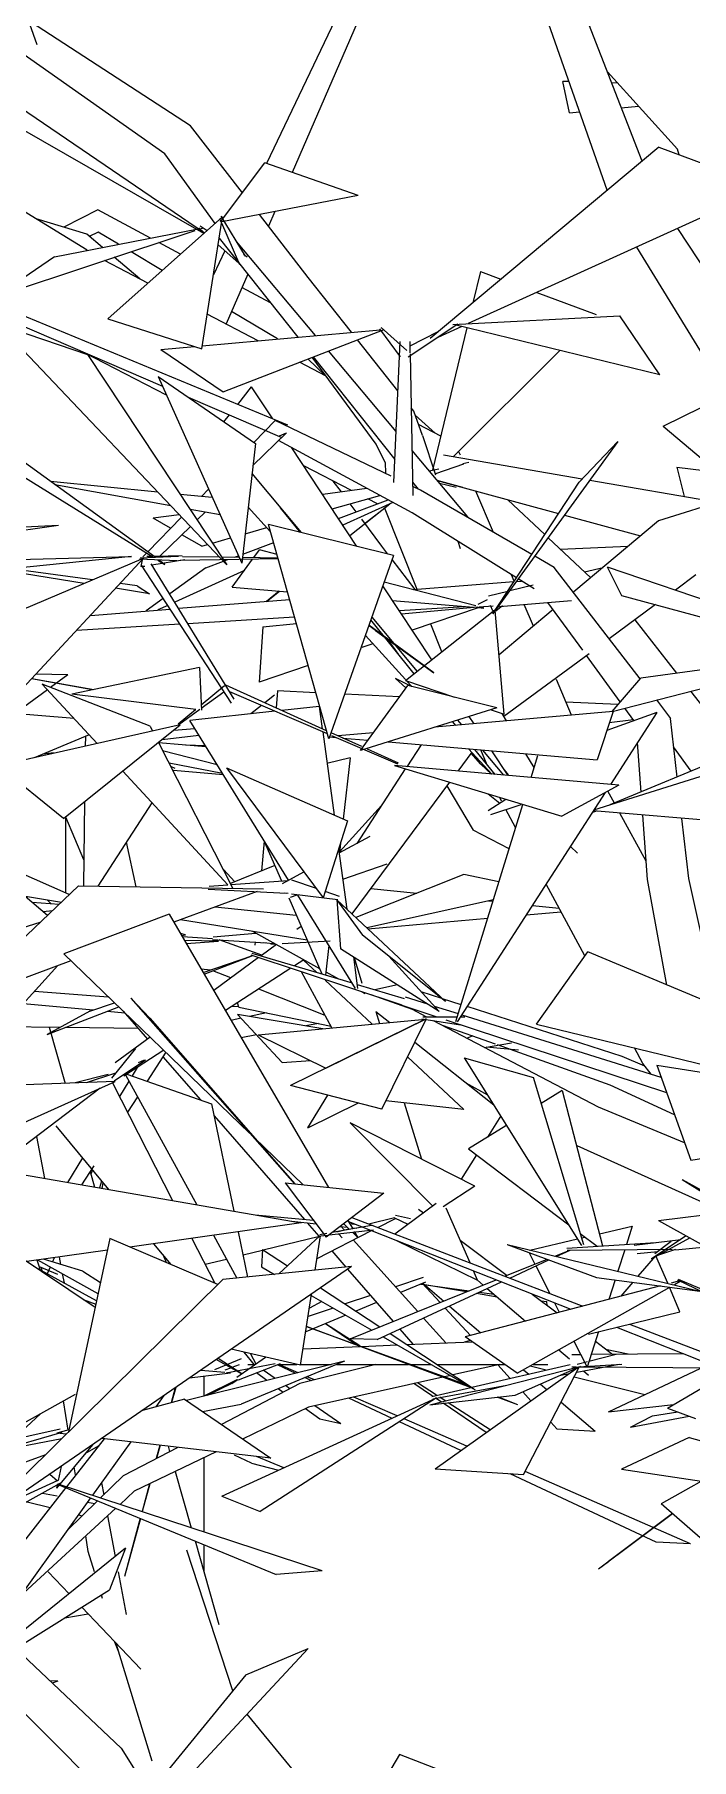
# Model space of a CAD drawing. Header units: millimetres. Extents: x 78096 to 288885, y -20632 to 149556.
# Drawn here: x 250220 to 250452, y 93652 to 94259 of the extents above; entities that cross this region are included whole.
import ezdxf

# ---------------------------------------------------------------- set-up
doc = ezdxf.new("R2010")
doc.units = ezdxf.units.MM
doc.layers.add('G-IMPT', color=8, linetype='Continuous', lineweight=9)
doc.layers.add('L-PLNT', color=71, linetype='Continuous', lineweight=9)

# ---------------------------------------------------------------- blocks, each defined once
blk = doc.blocks.new('ZZ-V - Tree Broadleaf 1 - 3dtree rotund SIMPLU-4826059-TOMH A-A')
at = {"layer": 'G-IMPT'}
for p, q in [((24700.76, 93911), (24718.74, 93936.49)), ((24854.3, 93879.59), (24718.74, 93936.49)), ((24700.76, 93911), (24790.19, 93889.3)), ((24743.03, 93896.57), (24755.02, 93863.17)), ((24743.03, 93896.57), (24855.2, 93879.27)), ((24755.02, 93863.17), (24855.58, 93878.83))]:
    blk.add_line(p, q, dxfattribs=at)
blk = doc.blocks.new('ZZ-V - Tree Broadleaf 2 - 3dtree rotund SIMPLU-4826084-TOMH A-A')
at = {"layer": 'G-IMPT'}
for p, q in [((24649.69, 94306), (24605.67, 94213.92)), ((24649.43, 94290.58), (24614.64, 94210.77)), ((24515.56, 94281.76), (24524.83, 94255.82)), ((24737.87, 94214.68), (24715.89, 94271.44)), ((24578.89, 94227.19), (24522.62, 94263.81)), ((24725.64, 94204.46), (24704.2, 94265.25)), ((24569.87, 94217.29), (24514.33, 94256.31)), ((24750.32, 94218.99), (24725.66, 94246.19)), ((24508.51, 94240.68), (24583.84, 94189.53)), ((24712.3, 94231.72), (24709.98, 94242.8)), ((24712.14, 94242.73), (24709.98, 94242.8)), ((24729.31, 94242.17), (24727.2, 94242.24)), ((24583.58, 94189.3), (24498.91, 94237.81)), ((24730.58, 94233.5), (24736.63, 94234.1)), ((24597.19, 94203.62), (24578.89, 94227.19)), ((24712.3, 94231.72), (24715.9, 94232.07)), ((24542.54, 94183.35), (24489.59, 94215.91)), ((24587.55, 94192.83), (24569.87, 94217.29)), ((24743.81, 94219.64), (24663.24, 94152.34)), ((24743.81, 94219.64), (24781.98, 94205.37)), ((24750.94, 94216.98), (24750.32, 94218.99)), ((24589.51, 94193.32), (24605.03, 94214.14)), ((24637.93, 94202.61), (24605.03, 94214.14)), ((24637.93, 94202.61), (24589.88, 94193.39)), ((24781.98, 94205.37), (24676.71, 94157.54)), ((24546.29, 94197.59), (24534.27, 94191.46)), ((24564.76, 94187.65), (24546.29, 94197.59)), ((24608.63, 94196.99), (24606.37, 94191.8)), ((24439.85, 94191), (24569.03, 94135.53)), ((24440.82, 94193.22), (24613.04, 94121.9)), ((24510.83, 94167.24), (24580.53, 94190.3)), ((24542.35, 94189), (24524.55, 94194.41)), ((24530.97, 94181.1), (24580.97, 94190.79)), ((24549.76, 94159.22), (24590.16, 94195.15)), ((24581.78, 94191.31), (24583.64, 94189.67)), ((24581.99, 94190.79), (24583.48, 94191.28)), ((24582.36, 94191.97), (24584.78, 94190.37)), ((24582.86, 94148.7), (24590.16, 94195.15)), ((24589.14, 94194.6), (24589.69, 94193.33)), ((24589.63, 94195.31), (24598.13, 94181.26)), ((24589.82, 94193.02), (24596.13, 94178.34)), ((24620.35, 94173.8), (24603.16, 94195.94)), ((24774.43, 94154.6), (24750.49, 94191.06)), ((24547.87, 94184.38), (24542.35, 94189)), ((24546.37, 94189.74), (24543.26, 94188.24)), ((24553.53, 94185.48), (24546.37, 94189.74)), ((24575.33, 94181.96), (24567.71, 94186.06)), ((24588.61, 94185.3), (24595.9, 94178.88)), ((24588.98, 94187.65), (24616.63, 94152.79)), ((24594.99, 94186.45), (24622.84, 94153.35)), ((24765.8, 94135.9), (24736.01, 94184.48)), ((24530.97, 94181.1), (24510.83, 94167.24)), ((24563.91, 94171.8), (24548.67, 94179.76)), ((24561.11, 94173.27), (24552.04, 94180.88)), ((24568.95, 94176.29), (24557.96, 94182.84)), ((24590.99, 94183.2), (24586.95, 94174.74)), ((24597.52, 94181.94), (24598.82, 94181.08)), ((24599.04, 94174.97), (24591.4, 94157.45)), ((24635.58, 94154.5), (24620.35, 94173.8)), ((24607.02, 94164.9), (24597, 94170.3)), ((24602.74, 94151.53), (24584.78, 94160.91)), ((24609.49, 94152.14), (24593.29, 94161.79)), ((24671.23, 94157.26), (24730.11, 94160.29)), ((24744.14, 94139.52), (24730.11, 94160.29)), ((24511.22, 94157.31), (24542.59, 94146.74)), ((24511.22, 94157.31), (24591.64, 94072.72)), ((24549.76, 94159.22), (24582.86, 94148.7)), ((24583.02, 94149.75), (24645.68, 94155.41)), ((24590.36, 94133.57), (24647.1, 94155.54)), ((24645.4, 94155.68), (24652.67, 94145.86)), ((24645.97, 94156.24), (24655.03, 94148.13)), ((24673.04, 94157.35), (24655.5, 94145.75)), ((24665.97, 94154.62), (24656.13, 94149.61)), ((24674.39, 94156.49), (24665.93, 94152.65)), ((24744.14, 94139.52), (24672, 94157.07)), ((24566.46, 94075.31), (24466.38, 94147.64)), ((24568.46, 94148.43), (24580.32, 94149.5)), ((24568.46, 94148.43), (24590.36, 94133.57)), ((24627.41, 94147.92), (24651.21, 94119.63)), ((24651.84, 94133.91), (24637.65, 94151.88)), ((24652.6, 94151.28), (24650.42, 94101.64)), ((24656.09, 94151.31), (24656.17, 94147.25)), ((24570.42, 94132.43), (24541.34, 94147.42)), ((24542.59, 94146.74), (24591.64, 94072.72)), ((24626.71, 94139.02), (24617.22, 94143.97)), ((24626.28, 94139.24), (24620.19, 94145.12)), ((24644.24, 94115.11), (24621.78, 94145.74)), ((24622.12, 94145.87), (24650.78, 94109.73)), ((24656.18, 94146.97), (24657.21, 94097.02)), ((24460.58, 94140.47), (24565.68, 94075.43)), ((24567.53, 94138.89), (24601.76, 94115.35)), ((24567.53, 94138.89), (24596.92, 94073.24)), ((24578.03, 94131.67), (24611.09, 94117.48)), ((24745.32, 94121.48), (24765.6, 94131.45)), ((24608.73, 94123.42), (24601.24, 94115.71)), ((24649.57, 94103.83), (24608.73, 94123.42)), ((24657.52, 94126.71), (24656.57, 94127.91)), ((24660.58, 94118.15), (24657.52, 94126.71)), ((24665.06, 94118.99), (24658, 94125.35)), ((24612.71, 94119.17), (24600.87, 94107.63)), ((24610.24, 94118.09), (24612.71, 94119.17)), ((24667, 94117.98), (24659.18, 94122.06)), ((24660.58, 94118.15), (24665.18, 94104.32)), ((24745.32, 94121.48), (24768.26, 94102.14)), ((24601.76, 94115.35), (24596.92, 94073.24)), ((24656.95, 94090.95), (24609.85, 94116.38)), ((24647.38, 94108.71), (24644.24, 94115.11)), ((24656.88, 94112.89), (24676.47, 94089.6)), ((24673.9, 94111.29), (24673.31, 94112.67)), ((24729.36, 94116.1), (24685.29, 94055.38)), ((24729.36, 94116.1), (24715.74, 94101.8)), ((24635.62, 94098.81), (24618.78, 94107.5)), ((24647.38, 94108.71), (24647.53, 94104.93)), ((24750.13, 94107.01), (24764.54, 94105.28)), ((24750.13, 94107.01), (24752.68, 94096.72)), ((24585.27, 94099.28), (24582.78, 94096.72)), ((24632.01, 94098.3), (24629.14, 94102.15)), ((24657.11, 94101.75), (24659.08, 94099.26)), ((24659.83, 94098.9), (24657.14, 94100.19)), ((24685.29, 94055.38), (24715.74, 94101.8)), ((24637.23, 94091.33), (24635.14, 94094.12)), ((24644.73, 94094.12), (24641.31, 94095.88)), ((24699.03, 94076.33), (24659.83, 94098.9)), ((24685.54, 94084.1), (24679.32, 94098.62)), ((24703.61, 94083.32), (24690.63, 94095.55)), ((24575.72, 94089.46), (24563.82, 94077.22)), ((24584.01, 94091.19), (24581.21, 94088.46)), ((24650.41, 94075.97), (24606.41, 94086.83)), ((24627.62, 94011.41), (24606.41, 94086.83)), ((24646.25, 94079.26), (24639.17, 94088.72)), ((24658.68, 94064.04), (24647.22, 94092.83)), ((24693.64, 94068.11), (24656.95, 94090.95)), ((24578.85, 94086.17), (24568.11, 94075.69)), ((24672.96, 94080.99), (24673.82, 94078.39)), ((24719.79, 94068.07), (24704.77, 94082.22)), ((24492.95, 94045.67), (24562.38, 94074.97)), ((24518.36, 94027.67), (24562.38, 94074.97)), ((24560.99, 94074.74), (24574.08, 94074.24)), ((24561.15, 94075.08), (24574.72, 94075.67)), ((24563.44, 94076.82), (24562.11, 94075.45)), ((24562.11, 94075.45), (24562.59, 94075.9)), ((24565.37, 94075.62), (24563.48, 94075.58)), ((24575.93, 94075.87), (24566.01, 94075.64)), ((24609.8, 94074.76), (24575.28, 94074.24)), ((24576.07, 94075.65), (24589.04, 94075.45)), ((24589.83, 94075.44), (24595.98, 94075.35)), ((24597.16, 94075.33), (24609.7, 94075.14)), ((24601.21, 94075.27), (24603.16, 94077.93)), ((24609.36, 94076.33), (24603.16, 94077.93)), ((24650.41, 94075.97), (24627.62, 94011.41)), ((24648.4, 94076.47), (24646.25, 94079.26)), ((24706.97, 94071.76), (24700.07, 94075.74)), ((24732.89, 94079.09), (24709.15, 94078.1)), ((24561.91, 94074.47), (24561.43, 94072.04)), ((24562.88, 94072.07), (24561.43, 94072.04)), ((24593.3, 94023.98), (24561.68, 94072.54)), ((24594.24, 94025.45), (24565.1, 94072.99)), ((24576.86, 94074.37), (24565.23, 94072.5)), ((24567.41, 94074.36), (24569.92, 94072.81)), ((24569.92, 94072.81), (24567.8, 94074.34)), ((24593.54, 94064.79), (24600.74, 94074.62)), ((24658.03, 94063.99), (24649.9, 94074.53)), ((24692.88, 94066.95), (24691.92, 94069.19)), ((24737.23, 94032.51), (24706.97, 94071.76)), ((24717.56, 94070.17), (24724.15, 94071.74)), ((24725.59, 94071.97), (24730.59, 94061.92)), ((24725.59, 94071.97), (24806.97, 94044.29)), ((24593.54, 94064.79), (24613.06, 94063.18)), ((24679.41, 94058.19), (24647.09, 94066.56)), ((24657.25, 94063.93), (24692.75, 94066.75)), ((24683.85, 94061.79), (24690.58, 94063.44)), ((24691.27, 94063.61), (24699.57, 94065.65)), ((24693.59, 94066.82), (24695.48, 94066.97)), ((24699.85, 94064.25), (24694.26, 94067.73)), ((24543.7, 94054.89), (24571.72, 94057.12)), ((24574.68, 94057.36), (24613.82, 94060.47)), ((24650.06, 94060.12), (24678.52, 94057.77)), ((24652.37, 94056.61), (24675.39, 94058.03)), ((24653.16, 94055.42), (24680.03, 94057.91)), ((24654.62, 94031.93), (24686.05, 94056.78)), ((24680.53, 94057.6), (24656.99, 94049.62)), ((24680.19, 94058.79), (24683.46, 94060.52)), ((24680.26, 94057.62), (24682.2, 94057.46)), ((24680.44, 94057.89), (24685.48, 94058.24)), ((24682.2, 94057.46), (24681.03, 94057.77)), ((24685.32, 94056.48), (24684.52, 94058.37)), ((24689.36, 94020.09), (24686.19, 94056.63)), ((24686.36, 94056.46), (24688.76, 94058.34)), ((24687.65, 94058.02), (24713.08, 94060.15)), ((24699.65, 94051.12), (24696.38, 94058.75)), ((24716.98, 94042.65), (24704.75, 94059.45)), ((24730.59, 94061.92), (24802.17, 94042.52)), ((24538.81, 94049.64), (24575.14, 94051.87)), ((24577.94, 94052.04), (24615.54, 94054.35)), ((24604.31, 94050.9), (24603.13, 94031.38)), ((24604.31, 94050.9), (24616.21, 94052)), ((24644.07, 94049.57), (24641.71, 94051.32)), ((24664.52, 94034.61), (24641.73, 94051.39)), ((24667.43, 94042.05), (24663.53, 94051.84)), ((24750.1, 94034.52), (24735.42, 94053.31)), ((24643.07, 94044.91), (24639.17, 94043.59)), ((24644.07, 94049.57), (24664.52, 94034.61)), ((24652.11, 94041.18), (24648.21, 94046.65)), ((24730.22, 94024.46), (24718.37, 94040.73)), ((24798.45, 94041.15), (24737.48, 94032.79)), ((24535.7, 94034.01), (24524.43, 94034.19)), ((24535.7, 94034.01), (24529.63, 94029.52)), ((24582.1, 94036.55), (24537.09, 94027.16)), ((24582.1, 94036.55), (24582.72, 94021.56)), ((24620.36, 94037.22), (24603.13, 94031.38)), ((24656.71, 94029.88), (24651.12, 94032.7)), ((24651.12, 94032.7), (24654.73, 94029.36)), ((24713.08, 94019.73), (24707.71, 94032.28)), ((24727.3, 94021.11), (24786.55, 94036.27)), ((24727.3, 94021.11), (24737.48, 94032.79)), ((24528.53, 94028.71), (24517.19, 94020.32)), ((24580.81, 94021.79), (24537.09, 94027.16)), ((24582.64, 94023.43), (24590.92, 94030.25)), ((24582.69, 94022.21), (24590.67, 94028.03)), ((24626.82, 94014.27), (24591.33, 94030.27)), ((24627.13, 94013.16), (24592.71, 94027.95)), ((24638.72, 94007.3), (24655.36, 94030.22)), ((24654.62, 94031.93), (24671.85, 94026.06)), ((24686.7, 94022.31), (24655.36, 94030.22)), ((24771.67, 94006.92), (24755.03, 94028.21)), ((24537.94, 94018.56), (24502.97, 94021.53)), ((24574.5, 94016.74), (24580.64, 94021.79)), ((24574.75, 94016.42), (24582.19, 94021.85)), ((24608.56, 94021.14), (24578.63, 94017.91)), ((24624.22, 94022.83), (24611, 94021.4)), ((24624.22, 94022.83), (24625.29, 94014.95)), ((24686.7, 94022.31), (24638.72, 94007.3)), ((24727.65, 94021.01), (24664.94, 94015.5)), ((24684.7, 94021.68), (24689.36, 94020.09)), ((24729.39, 94023.51), (24711.1, 94024.36)), ((24727.65, 94021.01), (24722.05, 94004.06)), ((24743.05, 94020.72), (24725.45, 94014.36)), ((24743.05, 94020.72), (24726.73, 93995.4)), ((24735.04, 94017.83), (24731.81, 94022.27)), ((24742.93, 94025.11), (24747.85, 94018.63)), ((24575.28, 94016.35), (24511.21, 94001.9)), ((24534.22, 93983.43), (24575.28, 94016.35)), ((24613.4, 93961.71), (24578.63, 94017.91)), ((24734.83, 94018.13), (24726.35, 94017.1)), ((24750.21, 93998), (24747.85, 94018.63)), ((24543.25, 94012.82), (24523.87, 94004.76)), ((24541.88, 94012.25), (24541.84, 94008.81)), ((24625.44, 94013.89), (24629.43, 93984.59)), ((24627.87, 94012.1), (24630.04, 94011.91)), ((24639.17, 94008.69), (24628.38, 94013.56)), ((24651.9, 94002.52), (24628.71, 94012.49)), ((24643.29, 94013.6), (24630.75, 94012.49)), ((24632.5, 94011.7), (24641.37, 94010.95)), ((24648.45, 94010.34), (24722.05, 94004.06)), ((24737.51, 93992.72), (24736.23, 94010.13)), ((24755.19, 94000.07), (24749, 94008.56)), ((24534.22, 93983.43), (24511.21, 94001.9)), ((24635.06, 94004.69), (24626.95, 94002.78)), ((24635.06, 94004.69), (24632.64, 93983.18)), ((24652.12, 94002.86), (24641.16, 94007.8)), ((24729.69, 93995.15), (24650.67, 94002)), ((24650.67, 94002), (24709.61, 93984.24)), ((24681.11, 94002.51), (24677.7, 94006.37)), ((24684.89, 93999.03), (24681.11, 94002.51)), ((24683.09, 94002.7), (24681.16, 94007.55)), ((24698.81, 93997.83), (24701.21, 94005.62)), ((24571.88, 94001.77), (24573.37, 94001.1)), ((24669.16, 93994.85), (24678.36, 93979.28)), ((24724.88, 93992.53), (24672.81, 93911.79)), ((24683.67, 93992.06), (24687.8, 93988.85)), ((24688.34, 93989.51), (24687.82, 93990.81)), ((24729.69, 93995.15), (24709.61, 93984.24)), ((24728.13, 93988.82), (24725.82, 93993.05)), ((24541.59, 93989.34), (24541.22, 93959.69)), ((24546.34, 93959.6), (24565.42, 93988.9)), ((24672.33, 93912), (24695.89, 93988.37)), ((24693.37, 93980.18), (24689.93, 93986.56)), ((24739.3, 93968.4), (24730.07, 93985.27)), ((24739.78, 93961.94), (24738.11, 93984.6)), ((24691.08, 93972.76), (24678.36, 93979.28)), ((24754.31, 93962.27), (24751.88, 93983.45)), ((24604.65, 93975.85), (24610.89, 93961.46)), ((24631.05, 93972.71), (24633.95, 93951.48)), ((24631.69, 93974.75), (24631.31, 93971.32)), ((24715.13, 93971.25), (24712.63, 93973.55)), ((24608.55, 93966.86), (24592.99, 93960.48)), ((24717.71, 93935.03), (24704.09, 93960.3)), ((24746.62, 93924.78), (24739.78, 93961.94)), ((24764.37, 93917.34), (24754.31, 93962.27)), ((24520.69, 93956.08), (24528.56, 93949.35)), ((24523.11, 93954.01), (24532.65, 93953.24)), ((24528.47, 93954.82), (24529.67, 93953.48)), ((24613.48, 93955.5), (24625.11, 93928.7)), ((24636.98, 93923.59), (24616.68, 93956.4)), ((24642.43, 93958.79), (24658.56, 93957.09)), ((24683.85, 93954.42), (24685.37, 93954.26)), ((24527.02, 93950.67), (24530.37, 93951.06)), ((24571.42, 93949.72), (24534.26, 93935.81)), ((24571.42, 93949.72), (24627.5, 93853.59)), ((24641.33, 93944.58), (24683.54, 93948.32)), ((24697.14, 93949.52), (24709.32, 93950.6)), ((24699.25, 93952.79), (24708.68, 93951.79)), ((24577.12, 93942.42), (24575.37, 93942.95)), ((24575.78, 93942.25), (24577.12, 93942.42)), ((24586.69, 93941.03), (24576.09, 93941.71)), ((24600.67, 93943.72), (24624.26, 93930.66)), ((24599.7, 93872.72), (24534.26, 93935.81)), ((24583.38, 93929.22), (24600.79, 93935.16)), ((24583.74, 93928.6), (24600.85, 93935.14)), ((24603.96, 93935.25), (24589.01, 93940.64)), ((24600.16, 93935.37), (24653.31, 93917.8)), ((24600.5, 93936.05), (24635.79, 93925.51)), ((24627.63, 93938.7), (24626.46, 93928.29)), ((24585.9, 93930.08), (24582.7, 93930.39)), ((24593.09, 93927.28), (24586.81, 93929.77)), ((24626.58, 93929.38), (24630.98, 93926.95)), ((24636.24, 93934.69), (24637.75, 93923.57)), ((24636.54, 93934.5), (24639.17, 93925.49)), ((24626.32, 93914.1), (24602.9, 93923.39)), ((24637.56, 93924.98), (24654.18, 93920.02)), ((24651.76, 93924.84), (24643.75, 93923.13)), ((24520.07, 93918.32), (24544.68, 93916.01)), ((24523.99, 93922.64), (24549.95, 93920.68)), ((24528.4, 93907.43), (24553.67, 93917.1)), ((24543.47, 93915.6), (24552.15, 93918.56)), ((24557.89, 93920.12), (24564.61, 93913.15)), ((24557.89, 93920.12), (24615.46, 93854.86)), ((24593.6, 93917.39), (24595.83, 93917.22)), ((24595.9, 93917.01), (24595.42, 93918.56)), ((24595.9, 93917.01), (24628.37, 93910.3)), ((24639.17, 93922.41), (24640.25, 93921.81)), ((24657.04, 93916.14), (24642.5, 93921.37)), ((24653.25, 93917.65), (24665.63, 93913.58)), ((24654.43, 93920.63), (24662.29, 93918.16)), ((24667.33, 93920.08), (24660.16, 93922.39)), ((24664.73, 93917.39), (24673.18, 93914.74)), ((24674.15, 93917.88), (24667.65, 93919.98)), ((24730.87, 93899.61), (24676.29, 93917.19)), ((24543.47, 93915.6), (24528.4, 93907.43)), ((24549.62, 93915.55), (24555.75, 93914.97)), ((24555.16, 93915.65), (24563.76, 93905.77)), ((24564.61, 93913.15), (24615.62, 93854.84)), ((24596.67, 93913.1), (24593.21, 93912.36)), ((24611.22, 93897.57), (24595.4, 93914.44)), ((24625.47, 93909.43), (24595.4, 93914.44)), ((24605.62, 93915.01), (24599.66, 93913.73)), ((24602.74, 93907.31), (24661.65, 93912.8)), ((24661.85, 93912.84), (24614.13, 93889.46)), ((24623.93, 93911.22), (24619.53, 93910.42)), ((24626.58, 93895.53), (24661.65, 93912.8)), ((24644.19, 93915.47), (24649.05, 93911.63)), ((24644.19, 93915.47), (24645.48, 93911.29)), ((24646.29, 93881.16), (24661.86, 93912.83)), ((24661.91, 93913.58), (24657.04, 93916.14)), ((24660.39, 93912.85), (24674, 93910.79)), ((24660.69, 93913.58), (24672.82, 93913.59)), ((24722.52, 93881.77), (24664.47, 93912.24)), ((24668.84, 93912.53), (24746.45, 93887.02)), ((24673.97, 93913.59), (24675.51, 93913.59)), ((24674.45, 93914.34), (24744.54, 93892.35)), ((24602.16, 93907.24), (24596.77, 93906.26)), ((24602.74, 93907.31), (24626.58, 93895.53)), ((24686.24, 93903.95), (24667.59, 93910.6)), ((24676.13, 93906.12), (24678.39, 93907.05)), ((24570.19, 93901.16), (24563.69, 93890.92)), ((24569.17, 93899.55), (24582.4, 93884.34)), ((24657.84, 93904.66), (24685.66, 93882.64)), ((24675.3, 93899.2), (24716.59, 93833.18)), ((24675.3, 93899.2), (24699.64, 93892.24)), ((24682.41, 93902.82), (24691.96, 93904.43)), ((24683.04, 93903.03), (24694.39, 93901.96)), ((24726.63, 93889.53), (24686.96, 93903.69)), ((24738.91, 93896.2), (24730.87, 93899.61)), ((24738.13, 93897.17), (24735.18, 93902.64)), ((24538.26, 93890.52), (24549.91, 93893.48)), ((24560.16, 93895.79), (24558.35, 93892.8)), ((24611.22, 93897.57), (24621.1, 93898.23)), ((24741.12, 93893.42), (24738.13, 93897.17)), ((24551.47, 93890.41), (24572.62, 93848.91)), ((24557.24, 93890.98), (24553.95, 93885.55)), ((24646.29, 93881.16), (24614.13, 93889.46)), ((24683.54, 93886.02), (24675.99, 93890.29)), ((24717.33, 93833.32), (24699.64, 93892.24)), ((24709.77, 93887.65), (24702.4, 93883.06)), ((24709.77, 93887.65), (24723.99, 93832.98)), ((24749.29, 93879.13), (24726.63, 93889.53)), ((24560.24, 93885.49), (24556.77, 93880.01)), ((24620.2, 93874.53), (24627.24, 93886.07)), ((24620.2, 93874.53), (24638.09, 93883.28)), ((24654.14, 93883.29), (24660.25, 93863.53)), ((24752.84, 93869.22), (24722.52, 93881.77)), ((24531.43, 93875.26), (24550.07, 93852.82)), ((24587.2, 93878.82), (24618.98, 93842.29)), ((24678.98, 93854.02), (24635.11, 93876.29)), ((24664.13, 93847.1), (24635.11, 93876.29)), ((24689.87, 93875.26), (24676.83, 93867.14)), ((24688.11, 93878.72), (24683.48, 93871.28)), ((24618.58, 93854.53), (24601.44, 93871.04)), ((24490.44, 93863.17), (24617.88, 93841.06)), ((24540.83, 93863.94), (24535.61, 93855.33)), ((24679.6, 93865.04), (24674.24, 93856.43)), ((24676.83, 93867.14), (24712.07, 93840.4)), ((24766.27, 93845.07), (24715.01, 93868.21)), ((24544.81, 93861.19), (24540.55, 93854.48)), ((24751.94, 93856.39), (24769.12, 93846.96)), ((24751.94, 93856.39), (24768.16, 93846.32)), ((24612.27, 93855.19), (24646.96, 93851.53)), ((24612.27, 93855.19), (24626.62, 93836.03)), ((24646.96, 93851.53), (24626.62, 93836.03)), ((24678.98, 93854.02), (24667.85, 93846.79)), ((24650.86, 93837.18), (24665.41, 93848.06)), ((24659.16, 93845.97), (24660.89, 93844.68)), ((24677.32, 93827.02), (24668.94, 93846.23)), ((24743.66, 93841.96), (24773.89, 93845.6)), ((24617.88, 93841.06), (24557.57, 93832.57)), ((24601.7, 93843.87), (24622.15, 93842)), ((24614.55, 93841.64), (24623.1, 93840.73)), ((24620.03, 93841.08), (24624.1, 93836.4)), ((24623.45, 93828.59), (24642.61, 93838.36)), ((24627.73, 93836.88), (24643.33, 93838.68)), ((24642.61, 93840.14), (24628.75, 93837.66)), ((24630.39, 93837.95), (24634.68, 93839.01)), ((24631.6, 93839.83), (24634.1, 93839.56)), ((24631.95, 93839.82), (24633.05, 93838.61)), ((24634.93, 93838.76), (24632.84, 93840.78)), ((24634.31, 93841.9), (24636.03, 93838.96)), ((24634.52, 93841.55), (24712.8, 93810.68)), ((24634.93, 93840.84), (24636.73, 93840.68)), ((24635.75, 93842.99), (24717.01, 93811.77)), ((24635.78, 93839.38), (24637.42, 93839.21)), ((24636.57, 93838.04), (24637.7, 93836.1)), ((24641.64, 93840.73), (24650.77, 93842.98)), ((24644.84, 93839.5), (24651.07, 93842.67)), ((24650.7, 93842.84), (24655.41, 93840.58)), ((24651.1, 93843.86), (24656.33, 93842.68)), ((24722.88, 93837.26), (24734.44, 93839.98)), ((24734.44, 93839.98), (24732.36, 93833.51)), ((24743.66, 93841.96), (24789.3, 93816.63)), ((24565.92, 93833.75), (24572.03, 93826.4)), ((24579.38, 93835.64), (24587.44, 93819.82)), ((24604.47, 93831.55), (24624.29, 93836.44)), ((24624.41, 93836.56), (24610.02, 93823.13)), ((24622.81, 93824.43), (24624.68, 93836.53)), ((24626.84, 93837.31), (24624.45, 93836.89)), ((24624.65, 93836.53), (24626.97, 93836.8)), ((24631.13, 93837.11), (24632.31, 93835.77)), ((24631.23, 93836.98), (24632.31, 93835.77)), ((24637.7, 93836.1), (24636.2, 93837.54)), ((24636.21, 93835.09), (24658.91, 93809.87)), ((24651.14, 93835), (24679.98, 93820.92)), ((24673.84, 93834.99), (24690.4, 93822.61)), ((24690.36, 93833.45), (24721.82, 93821.92)), ((24690.36, 93833.45), (24758.19, 93817.1)), ((24698.4, 93831.51), (24715.17, 93835.45)), ((24711.4, 93832.18), (24742.67, 93834.17)), ((24716.13, 93837.32), (24722.02, 93832.85)), ((24716.59, 93835.79), (24717.78, 93836.07)), ((24735.09, 93833.25), (24751.49, 93835.24)), ((24753.44, 93836.54), (24741.23, 93828.42)), ((24741.23, 93828.42), (24754.72, 93835.83)), ((24748.17, 93834.52), (24742.32, 93830.15)), ((24749.67, 93831.61), (24760.41, 93832.67)), ((24549.64, 93831.46), (24521.23, 93827.46)), ((24526.06, 93824.5), (24524.96, 93827.98)), ((24546.37, 93816.16), (24525.13, 93828.01)), ((24541, 93824.07), (24527.11, 93828.28)), ((24584.03, 93826.51), (24591.53, 93828.36)), ((24597.39, 93829.8), (24604.2, 93831.49)), ((24604.21, 93831.72), (24603.85, 93825.66)), ((24604.21, 93831.72), (24613.02, 93825.93)), ((24628.61, 93831.22), (24633.56, 93825.52)), ((24689.62, 93822.29), (24704.44, 93828.29)), ((24691.27, 93821.66), (24705.06, 93828.06)), ((24698.14, 93830.6), (24700.18, 93826.56)), ((24700.49, 93825.94), (24705.4, 93816.23)), ((24707.18, 93829.4), (24712.44, 93831.52)), ((24707.68, 93829.28), (24712.52, 93831.53)), ((24711.49, 93831.5), (24748.51, 93831.8)), ((24731.77, 93831.66), (24729.33, 93824.06)), ((24736.21, 93830.28), (24743.45, 93831)), ((24736.52, 93822.32), (24742.68, 93829.51)), ((24742.71, 93829.51), (24749.79, 93831.81)), ((24746.92, 93819.82), (24742.76, 93829.51)), ((24541, 93824.07), (24547.21, 93820.08)), ((24603.85, 93825.66), (24608.52, 93822.97)), ((24634.21, 93824.78), (24650.23, 93806.36)), ((24635.08, 93800.23), (24686.52, 93821.04)), ((24644.64, 93800), (24688.37, 93820.31)), ((24679.98, 93820.92), (24678.56, 93824.18)), ((24679.98, 93820.9), (24681.97, 93819.2)), ((24721.82, 93821.92), (24758.19, 93817.1)), ((24728.37, 93821.05), (24726.16, 93814.16)), ((24730.49, 93815.29), (24734.71, 93820.21)), ((24751.11, 93820.67), (24748.07, 93819.88)), ((24749.27, 93819.43), (24751.35, 93820.61)), ((24750.33, 93820.99), (24777.37, 93808.14)), ((24750.55, 93821.31), (24774.84, 93810.97)), ((24617.64, 93790.97), (24621.51, 93816.04)), ((24621.44, 93815.54), (24642.69, 93803.31)), ((24624.71, 93818.24), (24645.61, 93804.49)), ((24744.42, 93818.93), (24675.55, 93800.96)), ((24683.38, 93817.99), (24696.82, 93806.51)), ((24693.95, 93788.17), (24747.62, 93818.5)), ((24699.18, 93816.05), (24708.03, 93809.43)), ((24751.23, 93809.79), (24747.51, 93818.44)), ((24625.18, 93813.39), (24620.74, 93811.04)), ((24660.96, 93807.58), (24668.79, 93798.88)), ((24707.07, 93812.94), (24708.75, 93809.62)), ((24719.07, 93801.97), (24751.23, 93809.79)), ((24649.21, 93802.12), (24678.54, 93782.83)), ((24652.56, 93803.68), (24657.17, 93798.38)), ((24722.52, 93802.81), (24718.51, 93790.31)), ((24728.85, 93804.35), (24764.44, 93790.31)), ((24733.44, 93805.46), (24768.88, 93791.85)), ((24617.64, 93790.97), (24593.25, 93796.6)), ((24597.64, 93795.58), (24601.37, 93791.1)), ((24618.52, 93796.71), (24638.63, 93797.58)), ((24644.64, 93800), (24635.08, 93800.23)), ((24639.17, 93797.6), (24651.67, 93798.14)), ((24646.74, 93800.98), (24679.15, 93782.33)), ((24655.04, 93798.29), (24677.96, 93799.28)), ((24677.39, 93799.68), (24675.38, 93799.17)), ((24693.95, 93788.17), (24675.55, 93800.96)), ((24708.6, 93796.44), (24712.29, 93793.29)), ((24713.89, 93799.44), (24718.51, 93790.31)), ((24721.43, 93799.41), (24727.61, 93794.79)), ((24732.99, 93794.84), (24725.04, 93796.55)), ((24596.9, 93787.98), (24587.97, 93792.96)), ((24588.65, 93793.43), (24597.01, 93788.06)), ((24591.11, 93789.38), (24593.05, 93790.12)), ((24591.41, 93788.37), (24608.68, 93791.59)), ((24593.52, 93790.31), (24596.11, 93791.3)), ((24595.24, 93786.82), (24605.27, 93793.82)), ((24595.84, 93785.8), (24610.53, 93791.58)), ((24599.12, 93791.27), (24601.22, 93791.27)), ((24600.08, 93795.02), (24601.89, 93791.46)), ((24610.02, 93791.28), (24616.3, 93791.28)), ((24644.18, 93791.28), (24617.41, 93784.52)), ((24617.68, 93791.28), (24628.53, 93791.28)), ((24630.36, 93791.28), (24655.62, 93791.29)), ((24656.36, 93791.29), (24663.58, 93791.29)), ((24663.18, 93777.07), (24715.5, 93790.46)), ((24665.01, 93754.52), (24715.42, 93790.27)), ((24665.68, 93791.29), (24689.46, 93791.29)), ((24687.82, 93791.29), (24671.3, 93787.6)), ((24678, 93783.28), (24712.62, 93791.23)), ((24693.21, 93780.41), (24716.33, 93790.68)), ((24696.19, 93752.49), (24715.87, 93790.49)), ((24704.16, 93789.29), (24698.46, 93790.72)), ((24699.49, 93791.3), (24704.71, 93791.3)), ((24714.75, 93790.27), (24713.17, 93790.28)), ((24716.29, 93794.7), (24713.21, 93794.67)), ((24714.88, 93788.59), (24729.83, 93791.36)), ((24715.03, 93791.34), (24718.66, 93792.28)), ((24715.5, 93790.47), (24730.71, 93791.35)), ((24765.29, 93789.98), (24715.75, 93790.27)), ((24719.19, 93792.41), (24728.77, 93794.9)), ((24752.53, 93795.01), (24719.93, 93794.73)), ((24726.02, 93774.59), (24758.61, 93789.94)), ((24578.59, 93786.51), (24592.96, 93788.37)), ((24582.57, 93789.25), (24591.04, 93788.54)), ((24595.24, 93785.81), (24583.61, 93780.06)), ((24593.47, 93784.53), (24584.73, 93780.34)), ((24617.41, 93784.52), (24589.79, 93770.12)), ((24591.77, 93788.47), (24592.96, 93788.37)), ((24593.47, 93784.53), (24595.53, 93785.96)), ((24667.73, 93786.8), (24620.5, 93776.22)), ((24664.17, 93779.16), (24690.32, 93784.02)), ((24670.04, 93787.32), (24668.29, 93786.92)), ((24709.27, 93787.54), (24712.39, 93788.12)), ((24738.81, 93780.62), (24713.98, 93786.83)), ((24717.27, 93789.03), (24719.07, 93787.49)), ((24746.8, 93775.94), (24768.52, 93788.7)), ((24589.97, 93744.91), (24665.56, 93779.47)), ((24665.56, 93779.47), (24603.43, 93739.55)), ((24663.18, 93777.07), (24693.21, 93780.41)), ((24663.83, 93780.03), (24677.64, 93783.2)), ((24726.02, 93774.59), (24748.98, 93777.22)), ((24516.4, 93764.82), (24526.09, 93773.91)), ((24620.5, 93776.22), (24597.25, 93765.02)), ((24733.83, 93769.15), (24741.5, 93773.16)), ((24733.83, 93769.15), (24754.46, 93773.07)), ((24741.5, 93773.16), (24750.48, 93774.56)), ((24746.8, 93775.94), (24756.7, 93772.23)), ((24754.44, 93765.55), (24730.61, 93754.42)), ((24791.01, 93768.22), (24744.62, 93742.25)), ((24754.44, 93765.55), (24775.76, 93759.68)), ((24503.63, 93750.69), (24527.98, 93759.63)), ((24541.8, 93759.88), (24546.51, 93762.67)), ((24574.41, 93762.1), (24555.16, 93752.06)), ((24587.9, 93760.51), (24559.08, 93746.63)), ((24600.35, 93756.5), (24594.38, 93759.36)), ((24600.35, 93756.5), (24609.86, 93754.01)), ((24611.78, 93754.88), (24602.11, 93758.84)), ((24665.01, 93754.52), (24696.19, 93752.49)), ((24730.61, 93754.42), (24758.86, 93750.22)), ((24555.16, 93752.06), (24547.22, 93744.29)), ((24521.34, 93742.97), (24529.49, 93740.89)), ((24526.82, 93746.01), (24531.9, 93744.98)), ((24546.21, 93743.31), (24535.52, 93732.85)), ((24542.67, 93742.81), (24545.18, 93742.3)), ((24559.08, 93746.63), (24554.09, 93742.03)), ((24589.97, 93744.91), (24603.43, 93739.55)), ((24772.43, 93717.9), (24744.62, 93742.25)), ((24552.61, 93740.67), (24518.75, 93709.48)), ((24539.46, 93738.34), (24540.79, 93738)), ((24722.55, 93719.34), (24748.56, 93738.8)), ((24748.56, 93738.8), (24726.08, 93721.98)), ((24556.04, 93726.59), (24515.01, 93693.57)), ((24556.04, 93726.59), (24550.37, 93711.93)), ((24722.55, 93719.34), (24726.08, 93721.98)), ((24517.44, 93691.27), (24550.37, 93711.93)), ((24532.2, 93679.86), (24529.36, 93679.98)), ((24532.2, 93679.86), (24530.23, 93679.15))]:
    blk.add_line(p, q, dxfattribs=at)
blk = doc.blocks.new('ZZ-V - Tree Broadleaf 2 - 3dtree rotund SIMPLU-4826109-TOMH A-A')
at = {"layer": 'G-IMPT'}
for p, q in [((24680.94, 94175.84), (24678.31, 94164.92)), ((24680.94, 94175.84), (24688.17, 94173.16)), ((24700.78, 94168.48), (24721.72, 94160.71)), ((24676.17, 94156.06), (24664.11, 94106.01)), ((24671.46, 94110.83), (24708.98, 94148.08)), ((24595.55, 94129.14), (24600.41, 94135.31)), ((24607.84, 94124.05), (24600.41, 94135.31)), ((24590.69, 94122.97), (24592.61, 94125.41)), ((24637.49, 94079.16), (24614.6, 94113.82)), ((24667.99, 94111.43), (24716.83, 94102.95)), ((24662.89, 94105.75), (24666.37, 94106.5)), ((24665.32, 94104.79), (24675.18, 94108.16)), ((24674.76, 94108.31), (24676.9, 94108.77)), ((24567.37, 94098.24), (24529.56, 94101.98)), ((24572, 94093.38), (24531.17, 94100.81)), ((24600.55, 94104.8), (24617.91, 94083.99)), ((24641, 94099.56), (24625.45, 94097.39)), ((24665.66, 94102.45), (24674.67, 94099.98)), ((24665.79, 94102.3), (24708.46, 94090.71)), ((24666.56, 94101.38), (24672.49, 94100.03)), ((24719.48, 94102.49), (24764.49, 94094.68)), ((24586.58, 94096.34), (24575.24, 94097.46)), ((24599.19, 94092.98), (24607.12, 94084.29)), ((24628.8, 94092.32), (24645.57, 94097.09)), ((24630.99, 94089), (24648.49, 94095.52)), ((24650.14, 94094.63), (24632.58, 94086.59)), ((24634.96, 94082.99), (24649.09, 94094.14)), ((24772.54, 94097.2), (24743.63, 94088.13)), ((24574.91, 94090.32), (24565.72, 94089.03)), ((24571.9, 94085.53), (24565.72, 94089.03)), ((24589.32, 94090.22), (24578.77, 94092.14)), ((24617.59, 94084.07), (24610.63, 94092.71)), ((24640.46, 94087.41), (24647.27, 94092.76)), ((24710.53, 94090.15), (24737.37, 94082.86)), ((24743.63, 94088.13), (24713.9, 94063.11)), ((24532.47, 94086.51), (24466.85, 94077.25)), ((24532.47, 94086.51), (24503.13, 94085.06)), ((24582.94, 94079.26), (24575.88, 94083.27)), ((24586.61, 94080.31), (24592.95, 94082.11)), ((24598.11, 94083.58), (24605.78, 94085.76)), ((24558.14, 94075.58), (24438.44, 94063.49)), ((24518.1, 94074.59), (24558.14, 94075.58)), ((24582.94, 94079.26), (24584.89, 94079.82)), ((24594.35, 94075.37), (24595.74, 94075.89)), ((24597.29, 94076.47), (24608.18, 94080.52)), ((24541.49, 94066.15), (24511.68, 94070.89)), ((24544.39, 94067.38), (24515.74, 94071.3)), ((24584.33, 94071.64), (24571.57, 94062.43)), ((24597.87, 94070.71), (24573.37, 94059.49)), ((24584.33, 94071.64), (24590.48, 94073.93)), ((24590.76, 94074.04), (24591.99, 94074.49)), ((24756.81, 94069.09), (24749.63, 94063.79)), ((24564.5, 94062.5), (24552.54, 94064.4)), ((24560.08, 94065.23), (24554.08, 94066.05)), ((24560.08, 94065.23), (24564.5, 94062.5)), ((24610.16, 94063.42), (24605.63, 94059.82)), ((24605.63, 94059.82), (24610.18, 94063.42)), ((24663.85, 94039.23), (24646.64, 94065.29)), ((24569.33, 94060.8), (24563.31, 94056.45)), ((24570.91, 94058.37), (24567.44, 94056.78)), ((24706.57, 94056.94), (24687.55, 94040.94)), ((24742.65, 94058.65), (24726.35, 94046.62)), ((24657.64, 94034.31), (24642.39, 94053.26)), ((24642.73, 94054.23), (24658.67, 94035.13)), ((24640.46, 94047.77), (24654.6, 94032.28)), ((24719.24, 94041.37), (24689.26, 94019.26)), ((24544.34, 94028.67), (24522.92, 94032.57)), ((24523.05, 94032.71), (24544.84, 94028.77)), ((24564.67, 94015.89), (24526.73, 94030.65)), ((24546.08, 94009.77), (24526.73, 94030.65)), ((24608.48, 94026.76), (24605.07, 94024.08)), ((24609.56, 94028.34), (24609.02, 94022.29)), ((24623.05, 94027.67), (24609.56, 94028.34)), ((24652.45, 94026.21), (24633.19, 94027.17)), ((24655.04, 94031.78), (24656.8, 94029.86)), ((24603.88, 94023.15), (24600.18, 94020.23)), ((24690.17, 94017.72), (24688.61, 94020.35)), ((24564.67, 94015.89), (24565.55, 94014.16)), ((24573.02, 94014.54), (24580.39, 94015.06)), ((24672.27, 94016.14), (24671.21, 94017.46)), ((24672.95, 94018.01), (24674.35, 94016.33)), ((24678.72, 94016.71), (24677.02, 94019.28)), ((24793.68, 94016.07), (24726.53, 93988.16)), ((24567.58, 94010.18), (24593.85, 93958.8)), ((24584.34, 94008.67), (24567.68, 94010)), ((24568.89, 94011.23), (24581.83, 94012.74)), ((24584.15, 94008.98), (24577.19, 94009.24)), ((24660.07, 94009.35), (24655.04, 94001.62)), ((24676.82, 94007.92), (24684.94, 93999.03)), ((24530.64, 94006.53), (24527.18, 94006.07)), ((24588.31, 94002.27), (24569.09, 94007.24)), ((24590.17, 93999.25), (24571.34, 94002.84)), ((24677.94, 94006.7), (24673.03, 94000.06)), ((24686.13, 93998.93), (24679.04, 94007.73)), ((24681.71, 94007.5), (24689.08, 93998.67)), ((24690.72, 93998.53), (24684.98, 94007.23)), ((24699.89, 94001.34), (24697.01, 94006.2)), ((24720.92, 93986.4), (24788.91, 94007.76)), ((24592.1, 93960.1), (24555.03, 94000.11)), ((24572.95, 94000.45), (24590.42, 93998.85)), ((24591.53, 94001.2), (24634.13, 93982.53)), ((24591.53, 94001.2), (24625.66, 93955.5)), ((24670.12, 93996.14), (24635.75, 93949.79)), ((24654.53, 94000.84), (24637.51, 93974.65)), ((24690.88, 93998.78), (24689.41, 94000.52)), ((24683.7, 93986.25), (24689.89, 93990.18)), ((24534.99, 93957.2), (24535.06, 93984.11)), ((24541.33, 93968.85), (24535.06, 93983.81)), ((24646.19, 93988), (24631.34, 93971.64)), ((24684.6, 93984.82), (24695.31, 93988.31)), ((24720.41, 93985.61), (24721.7, 93985.97)), ((24807.99, 93978.76), (24720.7, 93986.06)), ((24634.13, 93982.53), (24625.66, 93955.5)), ((24559.74, 93959.37), (24556.42, 93975.07)), ((24604.82, 93975.45), (24603.88, 93964.95)), ((24631.25, 93971.29), (24642.18, 93977.15)), ((24594.53, 93961.11), (24590.46, 93965.42)), ((24632.51, 93962.02), (24648.12, 93967.41)), ((24479.5, 93962.79), (24533.45, 93954)), ((24539.45, 93959.72), (24495.68, 93918.04)), ((24536.23, 93956.65), (24517.87, 93964.8)), ((24539.45, 93959.72), (24604.65, 93958.62)), ((24585.51, 93959.63), (24592.08, 93960.1)), ((24593.14, 93960.18), (24613.25, 93961.63)), ((24611.28, 93960.57), (24618.84, 93964.63)), ((24623.26, 93958.71), (24614.52, 93961.7)), ((24675.15, 93963.72), (24637.11, 93948.52)), ((24687.49, 93961.12), (24675.15, 93963.72)), ((24602.33, 93957.76), (24573.09, 93946.86)), ((24585.08, 93958.51), (24612.7, 93957.12)), ((24613.34, 93956.95), (24611.94, 93957.12)), ((24614.08, 93955.66), (24616.5, 93956.49)), ((24630.72, 93954.82), (24614.48, 93956.81)), ((24631.35, 93955.95), (24626.33, 93957.66)), ((24630.3, 93954.89), (24639.41, 93942.33)), ((24668.73, 93918.97), (24630.33, 93954.86)), ((24630.4, 93954.92), (24631.68, 93937.58)), ((24685.53, 93954.79), (24640.98, 93944.91)), ((24619.94, 93940.63), (24575.41, 93947.73)), ((24587.58, 93952.26), (24616.15, 93949.36)), ((24525.83, 93946.74), (24508.13, 93941.21)), ((24586.92, 93941.73), (24601.91, 93943.04)), ((24617.85, 93945.44), (24616.28, 93944.28)), ((24668.73, 93918.97), (24639.41, 93942.33)), ((24588.79, 93940.28), (24576.83, 93940.45)), ((24577.41, 93939.45), (24588.79, 93940.28)), ((24586.62, 93940.79), (24605.46, 93939.61)), ((24601.65, 93940.05), (24601.54, 93938.8)), ((24609.13, 93939.04), (24603.73, 93935.08)), ((24608.83, 93939.2), (24604.76, 93939.61)), ((24607.15, 93939.21), (24608.67, 93939.3)), ((24611.15, 93939.43), (24628.06, 93940.34)), ((24666.43, 93915.53), (24631.68, 93937.58)), ((24495.34, 93891.14), (24532.16, 93931.62)), ((24536.8, 93933.35), (24495.68, 93918.04)), ((24602.89, 93934.47), (24587.08, 93922.87)), ((24614.24, 93930.72), (24591.19, 93915.83)), ((24618.82, 93933.68), (24615.54, 93931.56)), ((24628.69, 93909.73), (24617.99, 93929.48)), ((24623.4, 93929.21), (24618.69, 93933.6)), ((24666.43, 93915.53), (24648.68, 93934.94)), ((24642.88, 93911.05), (24626.26, 93926.54)), ((24512.67, 93910.18), (24533.03, 93909.94)), ((24529.09, 93909.99), (24534.72, 93890.18)), ((24534.9, 93909.92), (24560.41, 93909.62)), ((24564.7, 93906.46), (24552.37, 93897.41)), ((24551.15, 93892.02), (24559.69, 93902.49)), ((24569.51, 93901.83), (24555.46, 93892.75)), ((24675.15, 93880.98), (24655.3, 93899.48)), ((24542.34, 93890.45), (24552.67, 93893.88)), ((24551.98, 93891.04), (24563.11, 93898.52)), ((24556.06, 93893.14), (24581.08, 93847.44)), ((24556.53, 93893.44), (24586.34, 93882.95)), ((24560.59, 93897.5), (24562.76, 93898.49)), ((24552.34, 93890.8), (24466.06, 93887.75)), ((24492.24, 93863.82), (24552.34, 93890.8)), ((24547.15, 93888.47), (24509.34, 93859.89)), ((24586.34, 93882.95), (24594.2, 93845.17)), ((24675.15, 93880.98), (24647.69, 93884)), ((24524.71, 93871.51), (24527.48, 93856.74)), ((24543.54, 93859.18), (24545.09, 93853.69)), ((24544.41, 93859.64), (24543.8, 93858.25)), ((24547.6, 93855.79), (24546.9, 93853.37)), ((24547.82, 93853.21), (24548.15, 93855.14)), ((24595.7, 93837.94), (24599.01, 93822.01)), ((24550.53, 93835.58), (24535.96, 93767.51)), ((24588.51, 93819.37), (24550.53, 93835.58)), ((24586.96, 93836.71), (24595.22, 93821.62)), ((24545.34, 93811.32), (24517.13, 93830.2)), ((24530.93, 93828.82), (24530.27, 93827.33)), ((24532.67, 93829.07), (24533.15, 93826.45)), ((24569.25, 93829.75), (24570.34, 93827.12)), ((24502.66, 93734.65), (24590.29, 93821.12)), ((24635.6, 93825.73), (24510.55, 93739.7)), ((24545.84, 93813.67), (24523.79, 93825.75)), ((24532.2, 93822.87), (24525.7, 93825.65)), ((24526.66, 93824.18), (24526.43, 93825.53)), ((24529.5, 93825.56), (24528.46, 93823.19)), ((24533.77, 93823.19), (24534.37, 93819.95)), ((24635.6, 93825.73), (24590.29, 93821.12)), ((24660.76, 93821.88), (24651.06, 93818.58)), ((24661.66, 93820.22), (24652.87, 93816.57)), ((24666.77, 93813.05), (24660.49, 93819.85)), ((24660.66, 93819.9), (24668.04, 93813.56)), ((24541.15, 93814.12), (24545.58, 93812.49)), ((24642.22, 93815.58), (24633.34, 93812.56)), ((24661.23, 93819.29), (24659.94, 93819.51)), ((24660.02, 93819.54), (24677.02, 93817.2)), ((24676.05, 93816.8), (24661.41, 93819.26)), ((24686.91, 93814.98), (24679.55, 93816.21)), ((24680.6, 93816.7), (24685.72, 93815.99)), ((24702.31, 93813.71), (24704.35, 93813.42)), ((24633.56, 93808.56), (24619.45, 93802.71)), ((24629.12, 93811.12), (24620.29, 93808.12)), ((24644.4, 93813.06), (24637.15, 93810.05)), ((24677.49, 93801.46), (24668.57, 93811.11)), ((24670.08, 93811.82), (24681.06, 93802.39)), ((24704.52, 93812.06), (24704.35, 93813.42)), ((24677.52, 93783.17), (24619.74, 93804.58)), ((24619.75, 93804.67), (24676.16, 93784.05)), ((24637.15, 93798.31), (24626.38, 93805.59)), ((24638.5, 93797.82), (24626.4, 93805.59)), ((24633.14, 93792.43), (24577.48, 93778.53)), ((24591.37, 93791.06), (24587.4, 93789.41)), ((24596.77, 93793.3), (24591.96, 93791.31)), ((24633.14, 93792.43), (24596.71, 93777.33)), ((24615.96, 93788.14), (24609.48, 93791.17)), ((24616.75, 93788.34), (24609.99, 93791.28)), ((24691.45, 93786.37), (24687.06, 93791.12)), ((24696.17, 93789.42), (24697.98, 93787.87)), ((24583.62, 93787.16), (24583.62, 93780.06)), ((24605.78, 93785.6), (24602.12, 93788.27)), ((24608.68, 93786.32), (24604.5, 93789.21)), ((24613.92, 93782.7), (24612.33, 93783.81)), ((24621.49, 93785.55), (24619.16, 93786.64)), ((24622.54, 93785.82), (24619.92, 93786.95)), ((24664.12, 93780.09), (24657.56, 93784.52)), ((24665.55, 93780.42), (24658.76, 93784.79)), ((24702.08, 93784.35), (24704.33, 93782.41)), ((24538.26, 93780.73), (24500.81, 93759.74)), ((24535.87, 93768.18), (24534.18, 93778.45)), ((24576.75, 93779.03), (24562.04, 93775.12)), ((24569.56, 93780.3), (24566.74, 93776.37)), ((24573.54, 93783.03), (24572.08, 93777.79)), ((24573.52, 93783.02), (24572.12, 93777.8)), ((24573.68, 93783.13), (24572.25, 93777.83)), ((24576.75, 93779.03), (24607.17, 93758.25)), ((24583.07, 93774.71), (24596.71, 93777.33)), ((24611.49, 93781.43), (24609.72, 93782.72)), ((24649.85, 93772.28), (24634.65, 93779.39)), ((24651.7, 93773.13), (24636.41, 93779.78)), ((24667.1, 93778.08), (24665.14, 93779.4)), ((24668.6, 93778.46), (24666.65, 93779.72)), ((24683.04, 93767.31), (24667.82, 93777.59)), ((24684.42, 93768.29), (24669.64, 93777.79)), ((24694.19, 93777), (24686.88, 93779.71)), ((24694.19, 93777), (24687.35, 93779.76)), ((24698.77, 93778.46), (24695.87, 93781.59)), ((24709.42, 93778.04), (24721.37, 93767.79)), ((24624.46, 93771.96), (24619.37, 93775.68)), ((24631.79, 93770.37), (24622.62, 93776.7)), ((24631.79, 93770.37), (24624.46, 93771.96)), ((24676.22, 93762.47), (24654.08, 93772.09)), ((24533.62, 93767.35), (24473.81, 93750.13)), ((24532.97, 93768.52), (24505.51, 93762.38)), ((24510.03, 93760.67), (24533.63, 93765.21)), ((24536.11, 93768.24), (24531.83, 93767.1)), ((24535.15, 93766.71), (24531.83, 93767.1)), ((24548.45, 93765.15), (24535.23, 93748.23)), ((24607.17, 93758.25), (24547.67, 93765.24)), ((24674.08, 93760.95), (24652.47, 93771.06)), ((24707.84, 93768.66), (24705.74, 93770.93)), ((24707.84, 93768.66), (24721.37, 93767.79)), ((24544.37, 93762.96), (24531.73, 93747.76)), ((24557.9, 93764.04), (24544.4, 93745.22)), ((24568.11, 93762.84), (24566.85, 93758.16)), ((24568.2, 93762.83), (24566.95, 93758.21)), ((24571.01, 93762.5), (24571.55, 93760.61)), ((24533.37, 93755.4), (24532.29, 93750.38)), ((24538.47, 93752.38), (24537.99, 93755.29)), ((24573.54, 93753.6), (24579.17, 93733.79)), ((24583.6, 93758.45), (24583.59, 93732.34)), ((24754.98, 93728.2), (24696.73, 93753.54)), ((24532.92, 93749.39), (24494.28, 93727.96)), ((24535, 93747.94), (24501.11, 93704.57)), ((24532.25, 93750.38), (24515.31, 93742.74)), ((24529.38, 93752.65), (24532.12, 93750.31)), ((24532.06, 93749.3), (24531.73, 93747.76)), ((24531.98, 93749.18), (24609.01, 93717.39)), ((24625.28, 93718.64), (24532.34, 93749.18)), ((24547.55, 93749.62), (24548.34, 93745.4)), ((24564.46, 93749.22), (24561.85, 93739.49)), ((24564.53, 93749.26), (24561.89, 93739.47)), ((24742.85, 93728.77), (24691.49, 93752.8)), ((24543.75, 93744.32), (24508.92, 93695.78)), ((24549.73, 93738.01), (24552.41, 93723.67)), ((24561.21, 93737.12), (24555.72, 93716.61)), ((24561.25, 93737.1), (24555.72, 93716.61)), ((24542.91, 93725.39), (24542, 93730.9)), ((24580.49, 93729.16), (24588.85, 93699.73)), ((24754.98, 93728.2), (24742.85, 93728.77)), ((24545.1, 93718.24), (24542.91, 93725.39)), ((24593.75, 93676.4), (24577.61, 93725.88)), ((24583.59, 93727.88), (24583.58, 93718.28)), ((24528.81, 93718.24), (24536.13, 93710.56)), ((24553.43, 93718.24), (24556.23, 93703.29)), ((24625.28, 93718.64), (24609.01, 93717.39)), ((24540.64, 93705.83), (24561.4, 93684.03)), ((24547.95, 93708.89), (24547.56, 93710.17)), ((24545.66, 93643.21), (24487.83, 93701.28)), ((24534.7, 93702.1), (24542.87, 93703.48)), ((24554.48, 93656.18), (24510.44, 93697.89)), ((24553.72, 93690), (24552.29, 93693.59)), ((24565.44, 93651.62), (24552.78, 93693.08)), ((24620.32, 93691.27), (24518.77, 93582.28)), ((24598.37, 93682.05), (24620.32, 93691.27)), ((24598.37, 93682.05), (24514.97, 93579.94)), ((24637.85, 93620.89), (24598.86, 93668.24)), ((24554.48, 93656.18), (24560.05, 93647.41)), ((24652.46, 93653.97), (24640.63, 93633.94)), ((24680.33, 93643.27), (24652.46, 93653.97))]:
    blk.add_line(p, q, dxfattribs=at)

msp = doc.modelspace()

# ---------------------------------------------------------------- block references
at = {"layer": 'L-PLNT'}
for name in ['ZZ-V - Tree Broadleaf 1 - 3dtree rotund SIMPLU-4826059-TOMH A-A', 'ZZ-V - Tree Broadleaf 2 - 3dtree rotund SIMPLU-4826109-TOMH A-A', 'ZZ-V - Tree Broadleaf 2 - 3dtree rotund SIMPLU-4826084-TOMH A-A']:
    msp.add_blockref(name, (225696.455, 0), dxfattribs=at)

doc.saveas('drawing.dxf')
